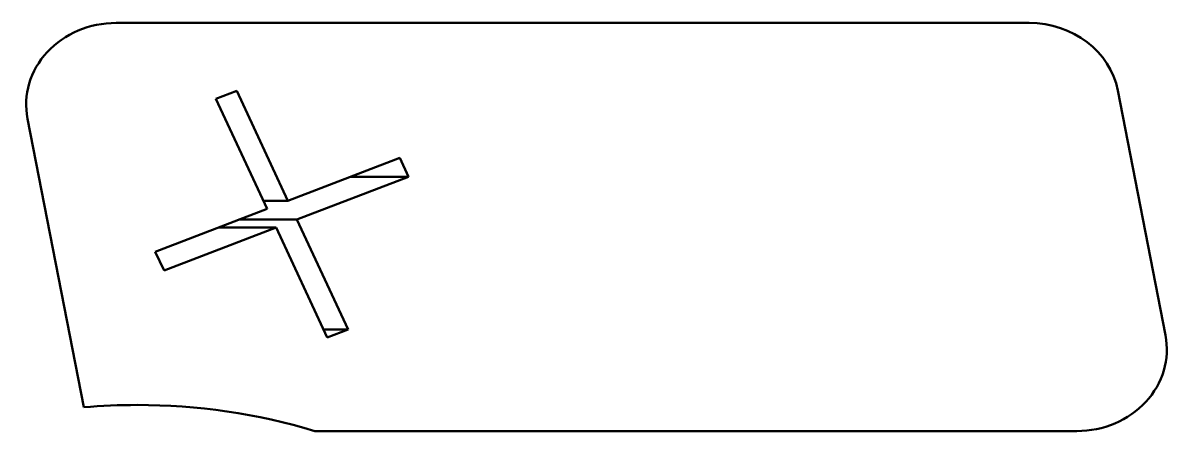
# Model space of a CAD drawing. Extents: x 121.2 to 177.4, y 95 to 115.
import ezdxf

# ---------------------------------------------------------------- set-up
doc = ezdxf.new("R2010")
doc.units = 0

msp = doc.modelspace()

# ---------------------------------------------------------------- linework, layer by layer
at = {"color": 7, "lineweight": 50}
for p, q in [((170.492889, 114.992058), (125.731903, 114.992058)), ((135.467285, 94.992058), (172.82756, 94.992058))]:
    msp.add_line(p, q, dxfattribs=at)
at = {"color": 7, "lineweight": 50, "ltscale": 0.027208}
for p, q in [((131.637787, 111.661362), (130.621628, 111.271675)), ((136.082214, 99.575623), (137.098373, 99.965309))]:
    msp.add_line(p, q, dxfattribs=at)
at = {"color": 7, "lineweight": 50, "ltscale": 0.148645}
for p, q in [((131.637787, 111.661362), (134.153091, 106.273811)), ((133.136932, 105.884125), (130.621628, 111.271675)), ((134.583069, 105.352859), (137.098373, 99.965309)), ((136.082214, 99.575623), (133.56691, 104.963181))]:
    msp.add_line(p, q, dxfattribs=at)
at = {"color": 7, "lineweight": 50, "ltscale": 0.305625}
msp.add_line((174.839355, 111.686653), (177.174011, 99.686653), dxfattribs=at)
at = {"color": 7, "lineweight": 50, "ltscale": 0.360138}
msp.add_line((121.385445, 110.29747), (124.136536, 96.157082), dxfattribs=at)
at = {"color": 7, "lineweight": 50, "ltscale": 0.146922}
for p, q in [((134.153091, 106.273811), (139.64032, 108.378098)), ((140.070297, 107.457153), (134.583069, 105.352859)), ((127.649704, 103.779831), (133.136932, 105.884125)), ((133.56691, 104.963181), (128.079681, 102.858887))]:
    msp.add_line(p, q, dxfattribs=at)
at = {"color": 7, "lineweight": 50, "ltscale": 0.025409}
for p, q in [((139.64032, 108.378098), (140.070297, 107.457153)), ((128.079681, 102.858887), (127.649704, 103.779831))]:
    msp.add_line(p, q, dxfattribs=at)
at = {"color": 7, "lineweight": 50, "ltscale": 0.070787}
for p, q in [((137.238815, 107.457153), (140.070297, 107.457153)), ((131.751587, 105.352859), (134.583069, 105.352859)), ((130.735428, 104.963181), (133.56691, 104.963181))]:
    msp.add_line(p, q, dxfattribs=at)
at = {"color": 7, "lineweight": 50, "ltscale": 0.029952}
for p, q in [((132.955002, 106.273811), (134.153091, 106.273811)), ((135.900284, 99.965309), (137.098373, 99.965309))]:
    msp.add_line(p, q, dxfattribs=at)
at = {"color": 7, "lineweight": 50, "ltscale": 0.000567}
msp.add_line((130.790649, 104.984352), (130.798767, 104.963181), dxfattribs=at)
at = {"color": 7, "lineweight": 50}
for centre, radius, start, end in [((126.759079, 65.856461), 30.41391, 89.999579, 94.946678), ((126.777603, 66.073952), 30.196007, 73.274843, 90.034714)]:
    msp.add_arc(centre, radius, start, end, dxfattribs=at)
for centre, major_axis, ratio, start_param, end_param in [((125.731903, 110.992058), (4.413513, 0), 0.906308, 1.570796327, 3.316125579), ((170.492706, 110.991882), (4.413696, 0.000763), 0.90631, 0.174380405, 1.570599431), ((172.82756, 98.992058), (4.413513, 0), 0.906308, 4.71238898, 6.457718232)]:
    msp.add_ellipse(centre, major_axis=major_axis, ratio=ratio, start_param=start_param, end_param=end_param, dxfattribs=at)

doc.saveas('drawing.dxf')
